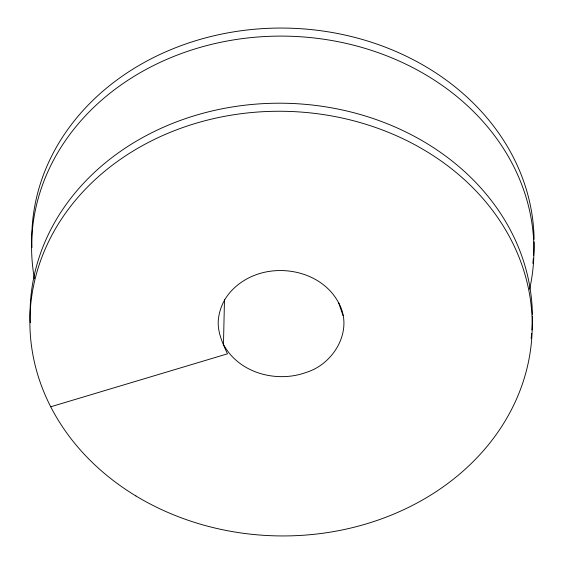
<?xml version="1.0" encoding="UTF-8"?>
<svg xmlns="http://www.w3.org/2000/svg" width="564" height="564" viewBox="0 0 564 564"><rect width="100%" height="100%" fill="white"/><g stroke="black" fill="none" stroke-linecap="round" stroke-linejoin="round"><path stroke-width="0.85" d="M224.479 299.829L223.471 344.392C238.713 373.164 276.677 383.196 306.097 372.444C334.043 363.935 353.882 330.194 338.64 302.805C323.398 274.034 285.44 264.001 256.014 274.753C243.458 279.349 232.093 287.732 225.057 299.223C221.835 304.75 219.6 310.827 218.663 317.187C216.534 330.151 222.145 342.411 227.496 353.825L50.711 406.785M338.64 302.805L343.06 315.607M34.432 278.736A251.199 212.325 1.3 0 1 287.154 36.174A251.199 212.325 1.3 0 1 529.617 289.269M533.389 258.206A251.199 212.325 1.3 0 1 532.853 263.339M31.979 247.533A251.199 212.325 1.3 0 1 276.134 28.094A251.199 212.325 1.3 0 1 534.101 239.277M534.122 241.864A251.199 212.325 1.3 0 1 533.607 255.633M531.683 333.352A251.199 212.325 1.3 0 1 531.147 338.485M30.273 322.686A251.199 212.325 1.3 0 1 274.428 103.24A251.199 212.325 1.3 0 1 532.395 314.43M532.416 316.15A251.199 212.325 1.3 0 1 531.965 329.926M135.917 495.96A251.199 212.325 1.3 0 0 531.161 344.83A251.199 212.325 1.3 0 0 176.095 130.009A251.199 212.325 1.3 0 0 135.917 495.96"/></g></svg>
